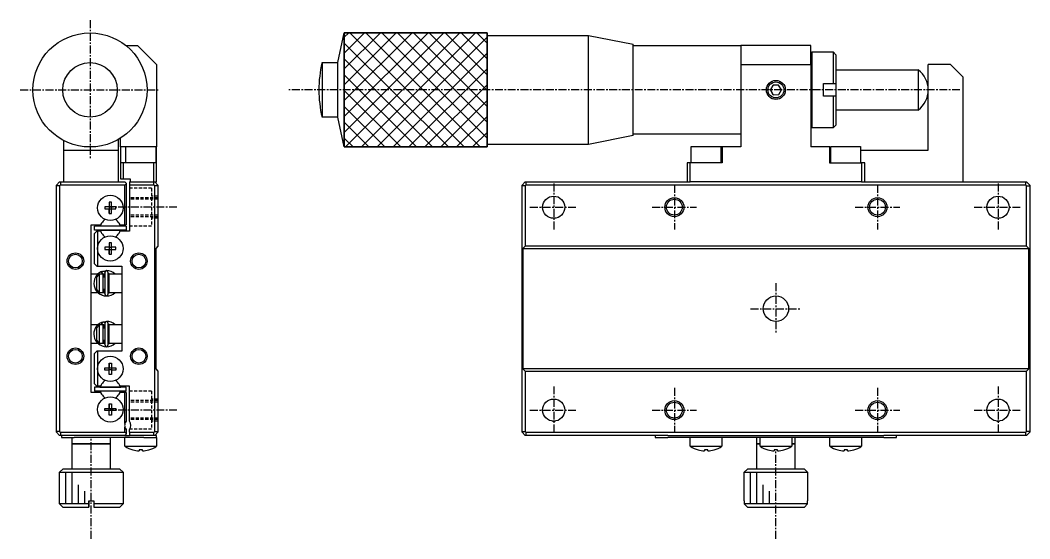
# Model space of a CAD drawing. Extents: x 37 to 381, y 29 to 256.
# Drawn here: x 222.2 to 381.2, y 119.8 to 201.6 of the extents above; entities that cross this region are included whole.
import ezdxf

# ---------------------------------------------------------------- set-up
doc = ezdxf.new("R2010")
doc.units = 0
doc.linetypes.add('CENTER', pattern=[2, 1.25, -0.25, 0.25, -0.25])
doc.linetypes.add('DASHED', pattern=[0.75, 0.5, -0.25])
doc.layers.get('0').update_dxf_attribs({"linetype": 'CONTINUOUS'})
doc.layers.add('CENTER', color=1, linetype='CENTER')

msp = doc.modelspace()

# ---------------------------------------------------------------- linework, layer by layer
at = {"color": 7, "linetype": 'CONTINUOUS'}
for p, q in [((272.205071, 194.9), (273.205071, 199.6)), ((273.205071, 181.6), (273.205071, 199.6)), ((273.205071, 199.6), (295.705071, 199.6)), ((295.705071, 199.6), (273.205071, 199.6)), ((273.205071, 199.6), (273.205071, 181.6)), ((295.705071, 199.6), (295.705071, 181.6)), ((295.705071, 181.6), (295.705071, 199.6)), ((295.705071, 199.2), (311.705071, 199.2)), ((311.705071, 190.599871), (311.705071, 199.2)), ((311.705071, 199.2), (318.705071, 197.8)), ((238.806854, 197.6), (240.65, 197.6)), ((240.65, 197.6), (243.65, 194.6)), ((318.705071, 190.599892), (318.705071, 197.8)), ((318.705071, 197.6), (335.705071, 197.6)), ((346.705071, 197.6), (335.705071, 197.6)), ((335.705071, 197.6), (335.705071, 194.6)), ((346.705071, 194.6), (346.705071, 197.6)), ((346.705071, 196.4), (346.905071, 196.6)), ((346.905071, 184.6), (346.905071, 196.6)), ((346.905071, 196.6), (350.205071, 196.6)), ((350.205071, 196.6), (350.205071, 191.6)), ((350.205071, 196.6), (350.705071, 196.1)), ((350.705071, 191.6), (350.705071, 196.1)), ((243.65, 194.6), (243.65, 181.6)), ((269.705071, 194.9), (269.705071, 190.599935)), ((269.705071, 194.9), (272.205071, 194.9)), ((272.205071, 186.3), (272.205071, 194.9)), ((335.705071, 194.6), (346.705071, 194.6)), ((335.705071, 194.6), (335.705071, 181.6)), ((346.705071, 194.6), (346.705071, 181.6)), ((365.205071, 181.1), (365.205071, 194.6)), ((368.705071, 194.6), (365.205071, 194.6)), ((368.705071, 194.6), (370.705071, 192.6)), ((350.705071, 193.775), (363.637891, 193.775)), ((363.637891, 193.775), (363.637891, 187.425)), ((370.705071, 176.1), (370.705071, 192.6)), ((340.765283, 191.346048), (340.339081, 190.592157)), ((340.339081, 190.592157), (340.765283, 191.346048)), ((341.631273, 191.353891), (340.765283, 191.346048)), ((342.07106, 190.607843), (341.631273, 191.353891)), ((348.705071, 189.6), (348.705071, 191.6)), ((348.705071, 191.6), (350.205071, 191.6)), ((350.205071, 191.6), (350.705071, 191.6)), ((350.705071, 189.6), (350.705071, 191.6)), ((269.705071, 190.599935), (269.705071, 186.3)), ((311.705071, 182), (311.705071, 190.599871)), ((318.705071, 183.4), (318.705071, 190.599892)), ((340.339081, 190.592157), (340.778868, 189.846109)), ((340.778868, 189.846109), (340.339081, 190.592157)), ((340.778868, 189.846109), (341.644858, 189.853952)), ((341.644858, 189.853952), (342.07106, 190.607843)), ((350.205071, 189.6), (348.705071, 189.6)), ((350.205071, 189.6), (350.205071, 184.6)), ((350.705071, 189.6), (350.205071, 189.6)), ((350.705071, 185.1), (350.705071, 189.6)), ((272.205071, 186.3), (269.705071, 186.3)), ((273.205071, 181.6), (272.205071, 186.3)), ((363.637891, 187.425), (350.705071, 187.425)), ((346.905071, 184.6), (346.705071, 184.8)), ((350.205071, 184.6), (346.905071, 184.6)), ((350.705071, 185.1), (350.205071, 184.6)), ((237.95, 181.6), (237.95, 182.986853)), ((318.705071, 183.4), (311.705071, 182)), ((335.705071, 183.6), (318.705071, 183.6)), ((229.05, 181.1), (229.05, 182.588134)), ((237.65, 181.1), (237.65, 182.805771)), ((237.990264, 181.6), (237.95, 181.6)), ((237.95, 181.6), (237.95, 179.1)), ((237.990264, 179.1), (237.990264, 181.6)), ((238.8, 181.6), (237.990264, 181.6)), ((238.8, 181.7), (243.5, 181.7)), ((238.8, 179.1), (238.8, 181.7)), ((243.5, 181.7), (243.5, 179.1)), ((243.580821, 181.6), (243.5, 181.6)), ((243.580821, 181.6), (243.580821, 179.1)), ((243.65, 181.6), (243.580821, 181.6)), ((243.65, 179.1), (243.65, 181.6)), ((295.705071, 181.6), (273.205071, 181.6)), ((273.205071, 181.6), (295.705071, 181.6)), ((311.705071, 182), (295.705071, 182)), ((327.855071, 181.7), (332.555071, 181.7)), ((327.855071, 179.1), (327.855071, 181.7)), ((332.555071, 181.7), (332.555071, 179.1)), ((332.723226, 181.6), (332.555071, 181.6)), ((332.723226, 181.6), (332.723226, 179.1)), ((332.752598, 181.6), (332.723226, 181.6)), ((335.705071, 181.6), (332.752598, 181.6)), ((332.752598, 179.1), (332.752598, 181.6)), ((349.657543, 181.6), (346.705071, 181.6)), ((349.657543, 181.6), (349.657543, 179.1)), ((349.686915, 181.6), (349.657543, 181.6)), ((349.686915, 179.1), (349.686915, 181.6)), ((349.686915, 181.6), (349.855071, 181.6)), ((349.855071, 181.7), (354.555071, 181.7)), ((349.855071, 179.1), (349.855071, 181.7)), ((354.555071, 181.7), (354.555071, 179.1)), ((229.05, 181.1), (237.65, 181.1)), ((229.05, 176.1), (229.05, 181.1)), ((237.65, 176.1), (237.65, 181.1)), ((354.555071, 181.1), (365.205071, 181.1)), ((237.95, 179.1), (237.95, 176.6)), ((238.45, 179.1), (237.95, 179.1)), ((243.15, 179.1), (238.45, 179.1)), ((238.45, 176.6), (238.45, 179.1)), ((243.15, 179.1), (243.15, 176.1)), ((243.65, 179.1), (243.15, 179.1)), ((243.65, 176.1), (243.65, 179.1)), ((327.705071, 179.1), (327.205071, 179.1)), ((327.205071, 179.1), (327.205071, 176.1)), ((332.752598, 179.1), (327.705071, 179.1)), ((327.705071, 176.1), (327.705071, 179.1)), ((349.657543, 179.1), (354.705071, 179.1)), ((354.705071, 179.1), (354.705071, 176.1)), ((355.205071, 179.1), (354.705071, 179.1)), ((355.205071, 176.1), (355.205071, 179.1)), ((237.95, 176.6), (238.45, 176.6)), ((238.45, 176.6), (239.45, 176.6)), ((239.45, 176.6), (239.45, 176.1)), ((228.35, 176.1), (227.85, 175.6)), ((227.85, 175.45), (227.85, 175.6)), ((228.35, 175.45), (227.85, 175.45)), ((227.85, 136.75), (227.85, 175.45)), ((228.35, 176.1), (228.5, 176.1)), ((228.5, 175.6), (228.35, 175.45)), ((228.35, 175.45), (228.35, 136.75)), ((228.5, 176.1), (228.5, 175.6)), ((228.5, 176.1), (238.65, 176.1)), ((238.65, 175.6), (228.5, 175.6)), ((238.65, 176.1), (238.85, 175.9)), ((238.85, 175.8), (238.65, 175.6)), ((238.65, 169.3), (238.65, 175.6)), ((238.85, 175.9), (238.85, 175.8)), ((238.85, 175.8), (238.85, 169.3)), ((239.35, 176.1), (243.2, 176.1)), ((239.35, 176.1), (239.35, 175.6)), ((243.2, 175.6), (239.35, 175.6)), ((239.35, 175.6), (239.35, 168.3)), ((243.2, 176.1), (243.35, 176.1)), ((243.2, 175.6), (243.2, 176.1)), ((243.35, 175.45), (243.2, 175.6)), ((243.35, 176.1), (243.65, 176.1)), ((243.85, 175.6), (243.35, 176.1)), ((243.35, 136.75), (243.35, 175.45)), ((243.85, 175.45), (243.35, 175.45)), ((243.85, 175.6), (243.85, 175.45)), ((243.85, 175.45), (243.85, 165.95)), ((301.205071, 175.6), (301.705071, 176.1)), ((301.205071, 175.45), (301.205071, 175.6)), ((301.205071, 172.8), (301.205071, 175.45)), ((301.705071, 175.45), (301.205071, 175.45)), ((301.705071, 176.1), (301.855071, 176.1)), ((301.855071, 175.6), (301.705071, 175.45)), ((301.705071, 175.45), (301.705071, 165.95)), ((301.855071, 175.6), (301.855071, 176.1)), ((301.855071, 176.1), (327.405071, 176.1)), ((380.555071, 175.6), (301.855071, 175.6)), ((327.405071, 176.1), (327.705071, 176.1)), ((354.705071, 176.1), (327.705071, 176.1)), ((354.705071, 176.1), (355.005071, 176.1)), ((355.005071, 176.1), (380.555071, 176.1)), ((380.555071, 175.6), (380.555071, 176.1)), ((380.555071, 176.1), (380.705071, 176.1)), ((380.705071, 175.45), (380.555071, 175.6)), ((380.705071, 176.1), (381.205071, 175.6)), ((380.705071, 165.95), (380.705071, 175.45)), ((380.705071, 175.45), (381.205071, 175.45)), ((381.205071, 175.6), (381.205071, 175.45)), ((381.205071, 175.45), (381.205071, 172.8)), ((235.463639, 172.18), (235.463639, 171.82)), ((236.17, 172.18), (235.463639, 172.18)), ((235.463639, 171.82), (236.17, 171.82)), ((236.17, 172.886361), (236.17, 172.18)), ((236.53, 172.886361), (236.17, 172.886361)), ((236.17, 172.886361), (236.17, 172.18)), ((236.180372, 172.169628), (236.17, 172.18)), ((236.180372, 171.830372), (236.17, 171.82)), ((236.17, 171.82), (236.17, 171.113639)), ((236.17, 171.113639), (236.17, 171.82)), ((236.519628, 172.169628), (236.180372, 172.169628)), ((236.180372, 172.169628), (236.180372, 171.830372)), ((236.180372, 171.830372), (236.519628, 171.830372)), ((236.519628, 172.169628), (236.53, 172.18)), ((236.519628, 171.830372), (236.519628, 172.169628)), ((236.519628, 171.830372), (236.53, 171.82)), ((236.53, 172.18), (236.53, 172.886361)), ((237.236361, 172.18), (236.53, 172.18)), ((236.53, 171.82), (237.236361, 171.82)), ((236.53, 171.113639), (236.53, 171.82)), ((237.236361, 171.82), (237.236361, 172.18)), ((301.205071, 171.2), (301.205071, 172.8)), ((381.205071, 172.8), (381.205071, 171.2)), ((236.17, 171.113639), (236.53, 171.113639)), ((301.205071, 166.4), (301.205071, 171.2)), ((381.205071, 171.2), (381.205071, 166.4)), ((233.35, 142.9), (233.35, 169.3)), ((233.35, 169.3), (234.805588, 169.3)), ((238.85, 169.1), (233.85, 169.1)), ((233.85, 168.5), (233.85, 169.1)), ((234.975185, 169.59375), (234.805588, 169.3)), ((237.894412, 169.3), (237.724815, 169.59375)), ((237.894412, 169.3), (238.65, 169.3)), ((238.65, 169.3), (238.85, 169.3)), ((238.85, 169.1), (238.85, 168.5)), ((238.85, 168.5), (233.85, 168.5)), ((234.791104, 168.5), (233.85, 168.5)), ((233.85, 167.95), (234.2, 168.3)), ((233.85, 163.15), (233.85, 167.95)), ((234.35, 168.3), (234.2, 168.3)), ((234.35, 168.3), (234.35, 165.6)), ((234.805588, 168.3), (234.35, 168.3)), ((234.7, 168.499998), (234.791104, 168.499998)), ((234.7, 168.499998), (234.791104, 168.499998)), ((234.7, 168.499998), (234.791104, 168.499998)), ((234.7, 168.499998), (234.791104, 168.499998)), ((234.7, 168.499998), (234.791104, 168.499998)), ((234.7, 168.499998), (234.791104, 168.499998)), ((234.7, 168.499998), (234.791104, 168.499998)), ((234.7, 168.499998), (234.791104, 168.499998)), ((234.7, 168.499998), (234.791104, 168.499998)), ((234.7, 168.499998), (234.791104, 168.499998)), ((234.7, 168.499998), (234.791104, 168.499998)), ((234.7, 168.499998), (234.791104, 168.499998)), ((234.7, 168.499998), (238, 168.499998)), ((234.7, 168.499998), (234.791104, 168.499998)), ((234.7, 168.499998), (234.791104, 168.499998)), ((234.7, 168.499998), (234.791104, 168.499998)), ((234.7, 168.499998), (234.791104, 168.499998)), ((234.7, 168.499998), (234.791104, 168.499998)), ((234.7, 168.499998), (234.791104, 168.499998)), ((234.7, 168.499998), (234.791104, 168.499998)), ((234.7, 168.499998), (234.791104, 168.499998)), ((234.7, 168.499998), (234.791104, 168.499998)), ((234.7, 168.499998), (234.791104, 168.499998)), ((234.7, 168.499998), (234.791104, 168.499998)), ((234.805588, 168.3), (234.975185, 168.00625)), ((237.724815, 168.00625), (237.894412, 168.3)), ((239.35, 168.3), (237.894412, 168.3)), ((238.85, 168.5), (237.908896, 168.5)), ((237.908896, 168.499998), (238, 168.499998)), ((237.908896, 168.499998), (238, 168.499998)), ((237.908896, 168.499998), (238, 168.499998)), ((237.908896, 168.499998), (238, 168.499998)), ((237.908896, 168.499998), (238, 168.499998)), ((237.908896, 168.499998), (238, 168.499998)), ((237.908896, 168.499998), (238, 168.499998)), ((237.908896, 168.499998), (238, 168.499998)), ((237.908896, 168.499998), (238, 168.499998)), ((237.908896, 168.499998), (238, 168.499998)), ((237.908896, 168.499998), (238, 168.499998)), ((237.908896, 168.499998), (238, 168.499998)), ((237.908896, 168.499998), (238, 168.499998)), ((237.908896, 168.499998), (238, 168.499998)), ((237.908896, 168.499998), (238, 168.499998)), ((237.908896, 168.499998), (238, 168.499998)), ((237.908896, 168.499998), (238, 168.499998)), ((237.908896, 168.499998), (238, 168.499998)), ((237.908896, 168.499998), (238, 168.499998)), ((237.908896, 168.499998), (238, 168.499998)), ((237.908896, 168.499998), (238, 168.499998)), ((237.908896, 168.499998), (238, 168.499998)), ((237.908896, 168.499998), (238, 168.499998)), ((237.908896, 168.499998), (238, 168.499998)), ((237.908896, 168.499998), (238, 168.499998)), ((237.908896, 168.499998), (238, 168.499998)), ((237.908896, 168.499998), (238, 168.499998)), ((237.908896, 168.499998), (238, 168.499998)), ((237.908896, 168.499998), (238, 168.499998)), ((237.908896, 168.499998), (238, 168.499998)), ((237.908896, 168.499998), (238, 168.499998)), ((234.35, 165.6), (234.35, 162.8)), ((235.463639, 165.78), (235.463639, 165.42)), ((236.17, 165.78), (235.463639, 165.78)), ((235.463639, 165.42), (236.17, 165.42)), ((236.17, 166.486361), (236.17, 165.78)), ((236.53, 166.486361), (236.17, 166.486361)), ((236.17, 166.486361), (236.17, 165.78)), ((236.180372, 165.769628), (236.17, 165.78)), ((236.180372, 165.430372), (236.17, 165.42)), ((236.17, 165.42), (236.17, 164.713639)), ((236.17, 164.713639), (236.17, 165.42)), ((236.519628, 165.769628), (236.180372, 165.769628)), ((236.180372, 165.769628), (236.180372, 165.430372)), ((236.180372, 165.430372), (236.519628, 165.430372)), ((236.519628, 165.769628), (236.53, 165.78)), ((236.519628, 165.430372), (236.519628, 165.769628)), ((236.519628, 165.430372), (236.53, 165.42)), ((236.53, 165.78), (236.53, 166.486361)), ((237.236361, 165.78), (236.53, 165.78)), ((236.53, 165.42), (237.236361, 165.42)), ((236.53, 164.713639), (236.53, 165.42)), ((237.236361, 165.42), (237.236361, 165.78)), ((243.85, 165.95), (243.5, 165.6)), ((243.5, 165.6), (243.5, 146.6)), ((301.205071, 164.8), (301.205071, 166.4)), ((301.705071, 165.95), (301.355071, 165.6)), ((301.355071, 165.6), (301.355071, 146.6)), ((301.355071, 165.6), (381.055071, 165.6)), ((380.705071, 165.95), (301.705071, 165.95)), ((381.055071, 165.6), (380.705071, 165.95)), ((381.055071, 146.6), (381.055071, 165.6)), ((381.205071, 166.4), (381.205071, 164.8)), ((236.17, 164.713639), (236.53, 164.713639)), ((301.205071, 147.4), (301.205071, 164.8)), ((381.205071, 164.8), (381.205071, 147.4)), ((234.2, 162.8), (233.85, 163.15)), ((234.2, 162.8), (234.35, 162.8)), ((234.35, 162.8), (238.15, 162.8)), ((238.15, 162.8), (238.15, 149.4)), ((233.35, 161.6), (234.432575, 161.6)), ((234.65, 161.545683), (234.15, 161.016515)), ((234.15, 161.016515), (234.15, 159.183485)), ((234.65, 161.545683), (234.65, 161.6)), ((234.65, 161.6), (235.15, 161.6)), ((234.65, 158.654317), (234.65, 161.545683)), ((234.940634, 161.92641), (234.973977, 161.940907)), ((234.973862, 161.940932), (235.05018, 161.684374)), ((234.973977, 161.940907), (234.993851, 161.949201)), ((234.978792, 161.934817), (234.979286, 161.939854)), ((234.978961, 161.928342), (234.978792, 161.934817)), ((234.979793, 161.920475), (234.978961, 161.928342)), ((234.979286, 161.939854), (234.981904, 161.945239)), ((234.981282, 161.911275), (234.979793, 161.920475)), ((234.983416, 161.900809), (234.981282, 161.911275)), ((234.981904, 161.945239), (234.982757, 161.945736)), ((234.982757, 161.945736), (235.014344, 161.958073)), ((234.986181, 161.889153), (234.983416, 161.900809)), ((234.989555, 161.876392), (234.986181, 161.889153)), ((234.993514, 161.86262), (234.989555, 161.876392)), ((234.998029, 161.847937), (234.993514, 161.86262)), ((235.003068, 161.832452), (234.998029, 161.847937)), ((235.008592, 161.816277), (235.003068, 161.832452)), ((235.014563, 161.79953), (235.008592, 161.816277)), ((235.014344, 161.958073), (235.048275, 161.969459)), ((235.020936, 161.782334), (235.014563, 161.79953)), ((235.027664, 161.764816), (235.020936, 161.782334)), ((235.034698, 161.747102), (235.027664, 161.764816)), ((235.034591, 161.965413), (235.725837, 162.099162)), ((235.041988, 161.729322), (235.034698, 161.747102)), ((235.049479, 161.711607), (235.041988, 161.729322)), ((235.048275, 161.969459), (235.082724, 161.979134)), ((235.057117, 161.694087), (235.049479, 161.711607)), ((235.05018, 161.684374), (235.092154, 161.599996)), ((235.064845, 161.676888), (235.057117, 161.694087)), ((235.072608, 161.660138), (235.064845, 161.676888)), ((235.080349, 161.643958), (235.072608, 161.660138)), ((235.088011, 161.628467), (235.080349, 161.643958)), ((235.082724, 161.979134), (235.117603, 161.987075)), ((235.095537, 161.613779), (235.088011, 161.628467)), ((235.102874, 161.6), (235.095537, 161.613779)), ((235.117603, 161.987075), (235.152828, 161.993262)), ((235.149844, 161.528953), (235.133063, 161.521736)), ((235.158621, 161.532633), (235.149844, 161.528953)), ((235.154902, 161.530264), (235.149905, 161.532093)), ((235.15, 161.6), (235.15, 158.6)), ((235.15, 161.1), (235.529494, 161.1)), ((235.152828, 161.993262), (235.188311, 161.997682)), ((235.161716, 161.532743), (235.156334, 161.530561)), ((235.17453, 161.537401), (235.161716, 161.532743)), ((235.187566, 161.5414), (235.17453, 161.537401)), ((235.200792, 161.544727), (235.187566, 161.5414)), ((235.188311, 161.997682), (235.223966, 162.000323)), ((235.214171, 161.547372), (235.200792, 161.544727)), ((235.227668, 161.549327), (235.214171, 161.547372)), ((235.223966, 162.000323), (235.259705, 162.00118)), ((235.241246, 161.550587), (235.227668, 161.549327)), ((235.254868, 161.551149), (235.241246, 161.550587)), ((235.268497, 161.551011), (235.254868, 161.551149)), ((235.259705, 162.00118), (235.295442, 162.000252)), ((235.282097, 161.550174), (235.268497, 161.551011)), ((235.29563, 161.548642), (235.282097, 161.550174)), ((235.295442, 162.000252), (235.33109, 161.99754)), ((235.309062, 161.54642), (235.29563, 161.548642)), ((235.322356, 161.543517), (235.309062, 161.54642)), ((235.335477, 161.53994), (235.322356, 161.543517)), ((235.33109, 161.99754), (235.36656, 161.993051)), ((235.348392, 161.535703), (235.335477, 161.53994)), ((235.361068, 161.530817), (235.348392, 161.535703)), ((235.35, 161.535548), (235.35, 161.1)), ((235.373472, 161.525299), (235.361068, 161.530817)), ((235.36656, 161.993051), (235.401767, 161.986795)), ((235.385575, 161.519165), (235.373472, 161.525299)), ((235.397345, 161.512432), (235.385575, 161.519165)), ((235.408756, 161.505121), (235.397345, 161.512432)), ((235.401767, 161.986795), (235.436624, 161.978789)), ((235.41978, 161.497251), (235.408756, 161.505121)), ((235.430391, 161.488845), (235.41978, 161.497251)), ((235.440566, 161.479925), (235.430391, 161.488845)), ((235.436624, 161.978789), (235.471046, 161.969052)), ((235.45028, 161.470516), (235.440566, 161.479925)), ((235.459513, 161.460641), (235.45028, 161.470516)), ((235.468244, 161.450327), (235.459513, 161.460641)), ((235.476454, 161.4396), (235.468244, 161.450327)), ((235.471046, 161.969052), (235.504949, 161.957606)), ((235.484125, 161.428485), (235.476454, 161.4396)), ((235.491241, 161.417012), (235.484125, 161.428485)), ((235.497787, 161.405206), (235.491241, 161.417012)), ((235.503749, 161.393098), (235.497787, 161.405206)), ((235.509115, 161.380716), (235.503749, 161.393098)), ((235.504949, 161.957606), (235.53825, 161.944479)), ((235.513874, 161.368089), (235.509115, 161.380716)), ((235.518014, 161.355247), (235.513874, 161.368089)), ((235.521529, 161.342219), (235.518014, 161.355247)), ((235.52441, 161.329037), (235.521529, 161.342219)), ((235.526651, 161.315729), (235.52441, 161.329037)), ((235.528248, 161.302328), (235.526651, 161.315729)), ((235.529196, 161.288863), (235.528248, 161.302328)), ((235.529494, 161.276077), (235.529196, 161.288863)), ((235.529494, 158.325629), (235.529494, 161.875629)), ((235.53825, 161.944479), (235.540081, 161.943701)), ((235.979494, 161.875629), (235.979494, 158.325629)), ((235.979494, 161.1), (236.15, 161.1)), ((236.150046, 161.600163), (235.979546, 161.635234)), ((236.15, 158.6), (236.15, 161.6)), ((236.15, 161.6), (238.15, 161.6)), ((234.15, 159.183485), (234.65, 158.654317)), ((235.529494, 159.1), (235.15, 159.1)), ((235.35, 159.1), (235.35, 158.665797)), ((236.15, 159.1), (235.979494, 159.1)), ((234.434072, 158.6), (233.35, 158.6)), ((234.434332, 158.6), (234.434192, 158.6)), ((234.65, 158.6), (234.65, 158.654317)), ((235.15, 158.6), (234.65, 158.6)), ((234.983229, 158.256449), (234.952971, 158.269402)), ((234.977592, 158.259688), (234.97409, 158.260298)), ((235.0385, 158.234887), (234.982757, 158.255522)), ((235.146992, 158.673867), (235.529477, 158.566011)), ((235.156334, 158.670698), (235.169466, 158.665609)), ((235.169466, 158.665609), (235.182385, 158.66136)), ((235.182385, 158.66136), (235.195511, 158.657773)), ((235.195511, 158.657773), (235.20881, 158.654861)), ((235.20881, 158.654861), (235.222246, 158.652632)), ((235.222246, 158.652632), (235.235784, 158.651093)), ((235.235784, 158.651093), (235.249388, 158.650251)), ((235.249388, 158.650251), (235.263021, 158.650108)), ((235.263021, 158.650108), (235.276646, 158.650665)), ((235.276646, 158.650665), (235.290225, 158.65192)), ((235.290225, 158.65192), (235.303723, 158.65387)), ((235.303723, 158.65387), (235.317103, 158.656509)), ((235.317103, 158.656509), (235.330329, 158.659829)), ((235.330329, 158.659829), (235.343366, 158.66382)), ((235.343366, 158.66382), (235.35618, 158.668469)), ((235.35618, 158.668469), (235.368736, 158.673763)), ((235.368736, 158.673763), (235.381003, 158.679686)), ((235.381003, 158.679686), (235.39295, 158.68622)), ((235.39295, 158.68622), (235.404546, 158.693346)), ((235.404546, 158.693346), (235.415764, 158.701043)), ((235.415764, 158.701043), (235.426575, 158.709291)), ((235.426575, 158.709291), (235.436955, 158.718065)), ((235.436955, 158.718065), (235.446879, 158.727341)), ((235.446879, 158.727341), (235.456324, 158.737095)), ((235.456324, 158.737095), (235.465269, 158.7473)), ((235.465269, 158.7473), (235.473695, 158.75793)), ((235.473695, 158.75793), (235.481581, 158.768957)), ((235.481581, 158.768957), (235.488913, 158.780354)), ((235.488913, 158.780354), (235.495674, 158.79209)), ((235.495674, 158.79209), (235.50185, 158.804138)), ((235.50185, 158.804138), (235.507429, 158.816469)), ((235.507429, 158.816469), (235.512398, 158.829051)), ((235.512398, 158.829051), (235.516749, 158.841855)), ((235.516749, 158.841855), (235.520473, 158.85485)), ((235.520473, 158.85485), (235.523561, 158.868007)), ((235.523561, 158.868007), (235.526009, 158.881294)), ((235.526009, 158.881294), (235.527812, 158.89468)), ((235.527812, 158.89468), (235.528966, 158.908134)), ((235.528966, 158.908134), (235.52947, 158.921626)), ((235.52947, 158.921626), (235.529494, 158.925181)), ((235.979548, 158.566337), (236.152434, 158.601725)), ((238.15, 158.6), (236.15, 158.6)), ((233.35, 153.6), (234.425902, 153.6)), ((234.65, 153.545683), (234.15, 153.016515)), ((234.15, 153.016515), (234.15, 151.183485)), ((234.426827, 153.6), (234.426931, 153.6)), ((234.65, 153.545683), (234.65, 153.6)), ((234.65, 153.6), (235.15, 153.6)), ((234.65, 150.654317), (234.65, 153.545683)), ((234.931406, 153.924093), (234.971054, 153.94125)), ((234.964633, 153.938615), (235.040952, 153.682058)), ((234.969557, 153.932283), (234.970019, 153.937335)), ((234.969747, 153.925821), (234.969557, 153.932283)), ((234.970587, 153.917995), (234.969747, 153.925821)), ((234.970019, 153.937335), (234.972675, 153.942923)), ((234.972072, 153.90886), (234.970587, 153.917995)), ((234.97419, 153.898483), (234.972072, 153.90886)), ((234.972675, 153.942923), (234.973528, 153.94342)), ((234.973528, 153.94342), (235.005115, 153.955757)), ((234.976927, 153.886937), (234.97419, 153.898483)), ((234.980262, 153.874307), (234.976927, 153.886937)), ((234.984173, 153.860682), (234.980262, 153.874307)), ((234.98863, 153.846161), (234.984173, 153.860682)), ((234.993602, 153.830847), (234.98863, 153.846161)), ((234.999053, 153.814851), (234.993602, 153.830847)), ((235.004944, 153.798288), (234.999053, 153.814851)), ((235.011233, 153.781276), (235.004944, 153.798288)), ((235.005115, 153.955757), (235.039047, 153.967143)), ((235.017874, 153.763937), (235.011233, 153.781276)), ((235.02482, 153.746397), (235.017874, 153.763937)), ((235.032021, 153.728781), (235.02482, 153.746397)), ((235.025362, 153.963096), (235.716609, 154.096845)), ((235.039425, 153.711216), (235.032021, 153.728781)), ((235.039047, 153.967143), (235.073496, 153.976818)), ((235.046979, 153.693827), (235.039425, 153.711216)), ((235.040952, 153.682058), (235.081648, 153.599982)), ((235.054629, 153.67674), (235.046979, 153.693827)), ((235.06232, 153.660077), (235.054629, 153.67674)), ((235.069996, 153.643959), (235.06232, 153.660077)), ((235.077603, 153.6285), (235.069996, 153.643959)), ((235.073496, 153.976818), (235.108375, 153.984758)), ((235.085086, 153.613812), (235.077603, 153.6285)), ((235.092391, 153.6), (235.085086, 153.613812)), ((235.108375, 153.984758), (235.143599, 153.990946)), ((235.149871, 153.530516), (235.123834, 153.519419)), ((235.143599, 153.990946), (235.179082, 153.995365)), ((235.152488, 153.530426), (235.147105, 153.528244)), ((235.15, 153.6), (235.15, 150.6)), ((235.15, 153.1), (235.520266, 153.1)), ((235.165301, 153.535085), (235.152488, 153.530426)), ((235.178338, 153.539084), (235.165301, 153.535085)), ((235.191564, 153.542411), (235.178338, 153.539084)), ((235.179082, 153.995365), (235.214737, 153.998007)), ((235.204943, 153.545055), (235.191564, 153.542411)), ((235.21844, 153.547011), (235.204943, 153.545055)), ((235.214737, 153.998007), (235.250477, 153.998864)), ((235.232017, 153.548271), (235.21844, 153.547011)), ((235.245639, 153.548832), (235.232017, 153.548271)), ((235.259268, 153.548694), (235.245639, 153.548832)), ((235.250477, 153.998864), (235.286214, 153.997935)), ((235.272868, 153.547857), (235.259268, 153.548694)), ((235.286402, 153.546326), (235.272868, 153.547857)), ((235.286214, 153.997935), (235.321861, 153.995223)), ((235.299833, 153.544104), (235.286402, 153.546326)), ((235.313127, 153.5412), (235.299833, 153.544104)), ((235.326249, 153.537624), (235.313127, 153.5412)), ((235.321861, 153.995223), (235.357331, 153.990734)), ((235.339164, 153.533386), (235.326249, 153.537624)), ((235.351839, 153.528501), (235.339164, 153.533386)), ((235.35, 153.529414), (235.35, 153.1)), ((235.364244, 153.522983), (235.351839, 153.528501)), ((235.357331, 153.990734), (235.392538, 153.984479)), ((235.376346, 153.516848), (235.364244, 153.522983)), ((235.388117, 153.510116), (235.376346, 153.516848)), ((235.399527, 153.502804), (235.388117, 153.510116)), ((235.392538, 153.984479), (235.427395, 153.976473)), ((235.410551, 153.494934), (235.399527, 153.502804)), ((235.421163, 153.486528), (235.410551, 153.494934)), ((235.431337, 153.477609), (235.421163, 153.486528)), ((235.427395, 153.976473), (235.461817, 153.966735)), ((235.441051, 153.4682), (235.431337, 153.477609)), ((235.450284, 153.458325), (235.441051, 153.4682)), ((235.459015, 153.448011), (235.450284, 153.458325)), ((235.467225, 153.437283), (235.459015, 153.448011)), ((235.461817, 153.966735), (235.495721, 153.95529)), ((235.474896, 153.426169), (235.467225, 153.437283)), ((235.482013, 153.414695), (235.474896, 153.426169)), ((235.488559, 153.40289), (235.482013, 153.414695)), ((235.494521, 153.390782), (235.488559, 153.40289)), ((235.499887, 153.3784), (235.494521, 153.390782)), ((235.495721, 153.95529), (235.529022, 153.942163)), ((235.504645, 153.365773), (235.499887, 153.3784)), ((235.508786, 153.352931), (235.504645, 153.365773)), ((235.5123, 153.339903), (235.508786, 153.352931)), ((235.515181, 153.32672), (235.5123, 153.339903)), ((235.517423, 153.313413), (235.515181, 153.32672)), ((235.519019, 153.300011), (235.517423, 153.313413)), ((235.519967, 153.286547), (235.519019, 153.300011)), ((235.520266, 153.273761), (235.519967, 153.286547)), ((235.520266, 150.323313), (235.520266, 153.873313)), ((235.529022, 153.942163), (235.530853, 153.941385)), ((235.970266, 153.873313), (235.970266, 150.323313)), ((235.970266, 153.1), (236.15, 153.1)), ((236.150081, 153.595361), (235.970318, 153.632918)), ((236.15, 150.6), (236.15, 153.6)), ((236.15, 153.6), (238.15, 153.6)), ((234.15, 151.183485), (234.65, 150.654317)), ((234.422114, 150.6), (233.35, 150.6)), ((234.422651, 150.6), (234.422504, 150.6)), ((234.65, 150.6), (234.65, 150.654317)), ((235.15, 150.6), (234.65, 150.6)), ((234.974, 150.254132), (234.943742, 150.267085)), ((234.968363, 150.257372), (234.964862, 150.257981)), ((235.029271, 150.23257), (234.973528, 150.253205)), ((235.145509, 150.668279), (235.520248, 150.563694)), ((235.147105, 150.668381), (235.160238, 150.663293)), ((235.520266, 151.1), (235.15, 151.1)), ((235.160238, 150.663293), (235.173157, 150.659044)), ((235.173157, 150.659044), (235.186283, 150.655457)), ((235.186283, 150.655457), (235.199581, 150.652544)), ((235.199581, 150.652544), (235.213018, 150.650315)), ((235.213018, 150.650315), (235.226556, 150.648777)), ((235.226556, 150.648777), (235.24016, 150.647935)), ((235.24016, 150.647935), (235.253792, 150.647792)), ((235.253792, 150.647792), (235.267417, 150.648348)), ((235.267417, 150.648348), (235.280997, 150.649604)), ((235.280997, 150.649604), (235.294495, 150.651554)), ((235.294495, 150.651554), (235.307875, 150.654193)), ((235.307875, 150.654193), (235.321101, 150.657513)), ((235.321101, 150.657513), (235.334138, 150.661503)), ((235.334138, 150.661503), (235.346951, 150.666153)), ((235.346951, 150.666153), (235.359507, 150.671447)), ((235.35, 151.1), (235.35, 150.667052)), ((235.359507, 150.671447), (235.371774, 150.677369)), ((235.371774, 150.677369), (235.383721, 150.683903)), ((235.383721, 150.683903), (235.395318, 150.691029)), ((235.395318, 150.691029), (235.406535, 150.698727)), ((235.406535, 150.698727), (235.417347, 150.706974)), ((235.417347, 150.706974), (235.427726, 150.715748)), ((235.427726, 150.715748), (235.43765, 150.725025)), ((235.43765, 150.725025), (235.447096, 150.734778)), ((235.447096, 150.734778), (235.456041, 150.744984)), ((235.456041, 150.744984), (235.464466, 150.755614)), ((235.464466, 150.755614), (235.472353, 150.766641)), ((235.472353, 150.766641), (235.479685, 150.778037)), ((235.479685, 150.778037), (235.486446, 150.789774)), ((235.486446, 150.789774), (235.492622, 150.801822)), ((235.492622, 150.801822), (235.4982, 150.814152)), ((235.4982, 150.814152), (235.50317, 150.826734)), ((235.50317, 150.826734), (235.507521, 150.839538)), ((235.507521, 150.839538), (235.511244, 150.852534)), ((235.511244, 150.852534), (235.514333, 150.865691)), ((235.514333, 150.865691), (235.516781, 150.878977)), ((235.516781, 150.878977), (235.518584, 150.892363)), ((235.518584, 150.892363), (235.519738, 150.905818)), ((235.519738, 150.905818), (235.520242, 150.919309)), ((235.520242, 150.919309), (235.520266, 150.922864)), ((236.15, 151.1), (235.970266, 151.1)), ((235.97032, 150.564021), (236.147798, 150.60063)), ((238.15, 150.6), (236.15, 150.6)), ((233.85, 149.05), (234.2, 149.4)), ((233.85, 144.25), (233.85, 149.05)), ((234.35, 149.4), (234.2, 149.4)), ((238.15, 149.4), (234.35, 149.4)), ((234.35, 149.4), (234.35, 146.6)), ((234.35, 146.6), (234.35, 143.9)), ((235.463639, 146.42), (235.463639, 146.78)), ((235.463639, 146.78), (236.17, 146.78)), ((236.17, 146.42), (235.463639, 146.42)), ((236.17, 146.78), (236.17, 147.486361)), ((236.17, 147.486361), (236.53, 147.486361)), ((236.17, 147.486361), (236.17, 146.78)), ((236.180372, 146.769628), (236.17, 146.78)), ((236.180372, 146.430372), (236.17, 146.42)), ((236.17, 145.713639), (236.17, 146.42)), ((236.17, 145.713639), (236.17, 146.42)), ((236.180372, 146.769628), (236.519628, 146.769628)), ((236.180372, 146.430372), (236.180372, 146.769628)), ((236.519628, 146.430372), (236.180372, 146.430372)), ((236.519628, 146.769628), (236.53, 146.78)), ((236.519628, 146.769628), (236.519628, 146.430372)), ((236.519628, 146.430372), (236.53, 146.42)), ((236.53, 147.486361), (236.53, 146.78)), ((236.53, 146.78), (237.236361, 146.78)), ((237.236361, 146.42), (236.53, 146.42)), ((236.53, 146.42), (236.53, 145.713639)), ((237.236361, 146.78), (237.236361, 146.42)), ((243.5, 146.6), (243.85, 146.25)), ((301.205071, 145.8), (301.205071, 147.4)), ((301.355071, 146.6), (301.705071, 146.25)), ((381.055071, 146.6), (301.355071, 146.6)), ((380.705071, 146.25), (381.055071, 146.6)), ((381.205071, 147.4), (381.205071, 145.8)), ((236.53, 145.713639), (236.17, 145.713639)), ((243.85, 146.25), (243.85, 136.75)), ((301.205071, 141), (301.205071, 145.8)), ((301.705071, 146.25), (301.705071, 136.75)), ((301.705071, 146.25), (380.705071, 146.25)), ((380.705071, 136.75), (380.705071, 146.25)), ((381.205071, 145.8), (381.205071, 141)), ((234.2, 143.9), (233.85, 144.25)), ((238.85, 143.7), (233.85, 143.7)), ((234.791104, 143.7), (233.85, 143.7)), ((233.85, 143.7), (233.85, 143.1)), ((234.2, 143.9), (234.35, 143.9)), ((234.805588, 143.9), (234.35, 143.9)), ((234.7, 143.700002), (234.791104, 143.700002)), ((234.7, 143.700002), (234.791104, 143.700002)), ((234.7, 143.700002), (234.791104, 143.700002)), ((234.7, 143.700002), (234.791104, 143.700002)), ((234.7, 143.700002), (234.791104, 143.700002)), ((234.7, 143.700002), (234.791104, 143.700002)), ((234.7, 143.700002), (234.791104, 143.700002)), ((234.7, 143.700002), (234.791104, 143.700002)), ((234.7, 143.700002), (234.791104, 143.700002)), ((234.7, 143.700002), (234.791104, 143.700002)), ((234.7, 143.700002), (234.791104, 143.700002)), ((234.7, 143.700002), (234.791104, 143.700002)), ((234.7, 143.700002), (238, 143.700002)), ((234.7, 143.700002), (234.791104, 143.700002)), ((234.7, 143.700002), (234.791104, 143.700002)), ((234.7, 143.700002), (234.791104, 143.700002)), ((234.7, 143.700002), (234.791104, 143.700002)), ((234.7, 143.700002), (234.791104, 143.700002)), ((234.7, 143.700002), (234.791104, 143.700002)), ((234.7, 143.700002), (234.791104, 143.700002)), ((234.7, 143.700002), (234.791104, 143.700002)), ((234.7, 143.700002), (234.791104, 143.700002)), ((234.7, 143.700002), (234.791104, 143.700002)), ((234.975185, 144.19375), (234.805588, 143.9)), ((237.894412, 143.9), (237.724815, 144.19375)), ((239.35, 143.9), (237.894412, 143.9)), ((237.908896, 143.700002), (238, 143.700002)), ((237.908896, 143.700002), (238, 143.700002)), ((237.908896, 143.700002), (238, 143.700002)), ((237.908896, 143.700002), (238, 143.700002)), ((237.908896, 143.700002), (238, 143.700002)), ((237.908896, 143.700002), (238, 143.700002)), ((237.908896, 143.700002), (238, 143.700002)), ((237.908896, 143.700002), (238, 143.700002)), ((237.908896, 143.700002), (238, 143.700002)), ((237.908896, 143.700002), (238, 143.700002)), ((237.908896, 143.700002), (238, 143.700002)), ((237.908896, 143.700002), (238, 143.700002)), ((237.908896, 143.700002), (238, 143.700002)), ((237.908896, 143.700002), (238, 143.700002)), ((237.908896, 143.700002), (238, 143.700002)), ((237.908896, 143.700002), (238, 143.700002)), ((237.908896, 143.700002), (238, 143.700002)), ((237.908896, 143.700002), (238, 143.700002)), ((237.908896, 143.700002), (238, 143.700002)), ((237.908896, 143.700002), (238, 143.700002)), ((237.908896, 143.700002), (238, 143.700002)), ((237.908896, 143.700002), (238, 143.700002)), ((237.908896, 143.700002), (238, 143.700002)), ((237.908896, 143.700002), (238, 143.700002)), ((237.908896, 143.700002), (238, 143.700002)), ((237.908896, 143.700002), (238, 143.700002)), ((237.908896, 143.700002), (238, 143.700002)), ((237.908896, 143.700002), (238, 143.700002)), ((237.908896, 143.700002), (238, 143.700002)), ((237.908896, 143.700002), (238, 143.700002)), ((237.908896, 143.700002), (238, 143.700002)), ((238.85, 143.7), (237.908896, 143.7)), ((238.85, 143.1), (238.85, 143.7)), ((239.35, 138.361438), (239.35, 143.9)), ((234.805588, 142.9), (233.35, 142.9)), ((238.85, 143.1), (233.85, 143.1)), ((234.805588, 142.9), (234.975185, 142.60625)), ((237.724815, 142.60625), (237.894412, 142.9)), ((238.65, 142.9), (237.894412, 142.9)), ((238.65, 138.01225), (238.65, 142.9)), ((238.85, 142.9), (238.65, 142.9)), ((238.85, 142.9), (238.85, 138.361438)), ((235.463639, 140.02), (235.463639, 140.38)), ((235.463639, 140.38), (236.17, 140.38)), ((236.17, 140.02), (235.463639, 140.02)), ((236.17, 140.38), (236.17, 141.086361)), ((236.17, 141.086361), (236.53, 141.086361)), ((236.17, 141.086361), (236.17, 140.38)), ((236.180372, 140.369628), (236.17, 140.38)), ((236.180372, 140.030372), (236.17, 140.02)), ((236.17, 139.313639), (236.17, 140.02)), ((236.17, 139.313639), (236.17, 140.02)), ((236.180372, 140.369628), (236.519628, 140.369628)), ((236.180372, 140.030372), (236.180372, 140.369628)), ((236.519628, 140.030372), (236.180372, 140.030372)), ((236.519628, 140.369628), (236.53, 140.38)), ((236.519628, 140.369628), (236.519628, 140.030372)), ((236.519628, 140.030372), (236.53, 140.02)), ((236.53, 141.086361), (236.53, 140.38)), ((236.53, 140.38), (237.236361, 140.38)), ((237.236361, 140.02), (236.53, 140.02)), ((236.53, 140.02), (236.53, 139.313639)), ((237.236361, 140.38), (237.236361, 140.02)), ((301.205071, 139.4), (301.205071, 141)), ((381.205071, 141), (381.205071, 139.4)), ((236.53, 139.313639), (236.17, 139.313639)), ((301.205071, 136.75), (301.205071, 139.4)), ((381.205071, 139.4), (381.205071, 136.75)), ((238.65, 136.6), (238.65, 137.38775)), ((238.85, 137.038562), (238.85, 136.4)), ((239.35, 136.6), (239.35, 137.038562)), ((306.005317, 138.361438), (306.404824, 138.361438)), ((376.005317, 138.361438), (376.404824, 138.361438)), ((228.35, 136.75), (227.85, 136.75)), ((227.85, 136.6), (227.85, 136.75)), ((228.35, 136.1), (227.85, 136.6)), ((228.35, 136.75), (228.5, 136.6)), ((228.5, 136.1), (228.35, 136.1)), ((228.5, 136.6), (238.65, 136.6)), ((228.5, 136.6), (228.5, 136.1)), ((238.65, 136.1), (228.5, 136.1)), ((228.65, 136.1), (228.65, 135.8)), ((228.65, 135.8), (230.65, 135.8)), ((230.35, 134.8), (230.35, 135.8)), ((240.075, 135.8), (230.65, 135.8)), ((236.35, 135.8), (236.35, 134.8)), ((238.65, 136.6), (238.85, 136.4)), ((238.85, 136.3), (238.65, 136.1)), ((238.65, 136.1), (239.35, 136.1)), ((238.65, 134.408343), (238.65, 135.8)), ((238.85, 136.4), (238.85, 136.3)), ((239.35, 136.6), (243.2, 136.6)), ((239.35, 136.6), (239.35, 136.1)), ((243.2, 136.1), (239.35, 136.1)), ((241.65, 135.8), (240.075, 135.8)), ((241.65, 135.8), (243.65, 135.8)), ((243.2, 136.6), (243.35, 136.75)), ((243.2, 136.1), (243.2, 136.6)), ((243.35, 136.1), (243.2, 136.1)), ((243.35, 136.75), (243.85, 136.75)), ((243.35, 136.1), (243.85, 136.6)), ((243.65, 136.1), (243.35, 136.1)), ((243.65, 135.8), (243.65, 136.1)), ((243.65, 135.8), (243.65, 134.408343)), ((243.85, 136.75), (243.85, 136.6)), ((301.205071, 136.6), (301.205071, 136.75)), ((301.205071, 136.75), (301.705071, 136.75)), ((301.705071, 136.1), (301.205071, 136.6)), ((301.705071, 136.75), (301.855071, 136.6)), ((301.855071, 136.1), (301.705071, 136.1)), ((301.855071, 136.1), (301.855071, 136.6)), ((301.855071, 136.6), (380.555071, 136.6)), ((323.151505, 136.1), (301.855071, 136.1)), ((322.205071, 136.1), (322.205071, 135.8)), ((322.205071, 135.8), (324.205071, 135.8)), ((324.205071, 136.1), (323.151505, 136.1)), ((324.205071, 136.1), (358.205071, 136.1)), ((329.130071, 135.8), (324.205071, 135.8)), ((327.705071, 134.408343), (327.705071, 135.8)), ((330.205071, 135.8), (329.130071, 135.8)), ((331.280071, 135.8), (330.205071, 135.8)), ((340.130071, 135.8), (331.280071, 135.8)), ((332.705071, 135.8), (332.705071, 134.408343)), ((338.205071, 134.8), (338.205071, 135.8)), ((338.705071, 134.408343), (338.705071, 135.8)), ((341.205071, 135.8), (340.130071, 135.8)), ((342.280071, 135.8), (341.205071, 135.8)), ((351.130071, 135.8), (342.280071, 135.8)), ((343.705071, 135.8), (343.705071, 134.408343)), ((344.205071, 135.8), (344.205071, 134.8)), ((349.705071, 134.408343), (349.705071, 135.8)), ((352.205071, 135.8), (351.130071, 135.8)), ((353.280071, 135.8), (352.205071, 135.8)), ((358.205071, 135.8), (353.280071, 135.8)), ((354.705071, 135.8), (354.705071, 134.408343)), ((359.258636, 136.1), (358.205071, 136.1)), ((358.205071, 135.8), (360.205071, 135.8)), ((380.555071, 136.1), (359.258636, 136.1)), ((360.205071, 135.8), (360.205071, 136.1)), ((380.555071, 136.6), (380.705071, 136.75)), ((380.555071, 136.1), (380.555071, 136.6)), ((380.705071, 136.1), (380.555071, 136.1)), ((381.205071, 136.75), (380.705071, 136.75)), ((381.205071, 136.6), (380.705071, 136.1)), ((381.205071, 136.75), (381.205071, 136.6)), ((230.35, 134.8), (236.35, 134.8)), ((236.35, 134.8), (230.35, 134.8)), ((230.35, 130.8), (230.35, 134.8)), ((236.35, 134.8), (236.35, 130.8)), ((238.65, 134.408343), (243.65, 134.408343)), ((239.89141, 133.837419), (239.888067, 133.830564)), ((240.89, 133.837419), (240.89, 133.665047)), ((241.41, 133.837419), (240.89, 133.837419)), ((241.41, 133.665047), (241.41, 133.837419)), ((242.411933, 133.830564), (242.40859, 133.837419)), ((327.705071, 134.408343), (330.205071, 134.408343)), ((328.946481, 133.837419), (328.943138, 133.830564)), ((329.945071, 133.837419), (329.945071, 133.665047)), ((330.465071, 133.837419), (329.945071, 133.837419)), ((330.205071, 134.408343), (332.705071, 134.408343)), ((330.465071, 133.665047), (330.465071, 133.837419)), ((331.467003, 133.830564), (331.46366, 133.837419)), ((338.205071, 134.8), (338.705071, 134.8)), ((338.705071, 134.8), (338.205071, 134.8)), ((338.205071, 130.8), (338.205071, 134.8)), ((338.705071, 134.408343), (341.205071, 134.408343)), ((339.946481, 133.837419), (339.943138, 133.830564)), ((340.945071, 133.837419), (340.945071, 133.665047)), ((341.465071, 133.837419), (340.945071, 133.837419)), ((341.205071, 134.408343), (343.705071, 134.408343)), ((341.465071, 133.665047), (341.465071, 133.837419)), ((342.467003, 133.830564), (342.46366, 133.837419)), ((343.705071, 134.8), (344.205071, 134.8)), ((344.205071, 134.8), (343.705071, 134.8)), ((344.205071, 134.8), (344.205071, 130.8)), ((349.705071, 134.408343), (352.205071, 134.408343)), ((350.946481, 133.837419), (350.943138, 133.830564)), ((351.945071, 133.837419), (351.945071, 133.665047)), ((352.465071, 133.837419), (351.945071, 133.837419)), ((352.205071, 134.408343), (354.705071, 134.408343)), ((352.465071, 133.665047), (352.465071, 133.837419)), ((353.467003, 133.830564), (353.46366, 133.837419)), ((228.35, 130.3), (228.85, 130.8)), ((237.85, 130.8), (228.85, 130.8)), ((237.85, 130.8), (238.35, 130.3)), ((336.205071, 130.3), (336.705071, 130.8)), ((345.705071, 130.8), (336.705071, 130.8)), ((345.705071, 130.8), (346.205071, 130.3)), ((228.35, 130.3), (238.35, 130.3)), ((228.35, 125.3), (228.35, 130.3)), ((238.35, 130.3), (238.35, 125.3)), ((336.205071, 130.3), (346.205071, 130.3)), ((336.205071, 125.8), (336.205071, 130.3)), ((346.205071, 130.3), (346.205071, 125.8)), ((232.95, 125.8), (232.95, 125.3)), ((232.95, 125.3), (232.95, 125.8)), ((232.95, 125.8), (233.75, 125.8)), ((233.75, 125.8), (233.75, 125.3)), ((336.205071, 125.8), (336.221096, 125.8)), ((336.221096, 125.8), (336.221096, 125.3)), ((346.189045, 125.8), (346.205071, 125.8)), ((346.189045, 125.3), (346.189045, 125.8)), ((232.95, 125.3), (228.35, 125.3)), ((228.85, 124.8), (228.35, 125.3)), ((228.85, 124.8), (232.95, 124.8)), ((232.95, 124.8), (232.95, 125.3)), ((232.95, 125.3), (232.95, 124.8)), ((238.35, 125.3), (233.75, 125.3)), ((233.75, 125.3), (233.75, 124.8)), ((233.75, 124.8), (237.85, 124.8)), ((238.35, 125.3), (237.85, 124.8)), ((346.189045, 125.3), (336.221096, 125.3)), ((336.221096, 125.3), (336.722884, 124.8)), ((336.722884, 124.8), (345.687258, 124.8)), ((345.687258, 124.8), (346.189045, 125.3))]:
    msp.add_line(p, q, dxfattribs=at)
at = {"color": 3, "linetype": 'CONTINUOUS'}
for p, q in [((273.205071, 198.905071), (273.9, 199.6)), ((273.205071, 196.405071), (276.4, 199.6)), ((273.205071, 193.905071), (278.9, 199.6)), ((273.205071, 191.405071), (281.4, 199.6)), ((273.205071, 188.905071), (283.9, 199.6)), ((273.205071, 186.405071), (286.4, 199.6)), ((273.205071, 183.905071), (288.9, 199.6)), ((273.4, 181.6), (291.4, 199.6)), ((274.1, 199.6), (292.1, 181.6)), ((275.9, 181.6), (293.9, 199.6)), ((276.6, 199.6), (294.6, 181.6)), ((278.4, 181.6), (295.705071, 198.905071)), ((279.1, 199.6), (295.705071, 182.994929)), ((281.6, 199.6), (295.705071, 185.494929)), ((284.1, 199.6), (295.705071, 187.994929)), ((286.6, 199.6), (295.705071, 190.494929)), ((289.1, 199.6), (295.705071, 192.994929)), ((291.6, 199.6), (295.705071, 195.494929)), ((294.1, 199.6), (295.705071, 197.994929)), ((273.205071, 197.994929), (289.6, 181.6)), ((280.9, 181.6), (295.705071, 196.405071)), ((273.205071, 195.494929), (287.1, 181.6)), ((273.205071, 192.994929), (284.6, 181.6)), ((283.4, 181.6), (295.705071, 193.905071)), ((285.9, 181.6), (295.705071, 191.405071)), ((273.205071, 190.494929), (282.1, 181.6)), ((273.205071, 187.994929), (279.6, 181.6)), ((288.4, 181.6), (295.705071, 188.905071)), ((290.9, 181.6), (295.705071, 186.405071)), ((273.205071, 185.494929), (277.1, 181.6)), ((273.205071, 182.994929), (274.6, 181.6)), ((293.4, 181.6), (295.705071, 183.905071)), ((229.35, 125.3), (229.35, 130.3)), ((230.35, 125.3), (230.35, 130.3)), ((337.205071, 125.3), (337.205071, 130.3)), ((338.205071, 125.3), (338.205071, 130.3)), ((231.35, 125.3), (231.35, 128.3)), ((232.35, 125.3), (232.35, 127.3)), ((339.205071, 125.3), (339.205071, 128.3)), ((340.205071, 125.3), (340.205071, 127.3))]:
    msp.add_line(p, q, dxfattribs=at)
at = {"color": 3, "linetype": 'DASHED'}
for p, q in [((242.85, 175.1), (239.35, 175.1)), ((242.85, 175.1), (242.85, 169.1)), ((243.85, 173.6), (239.35, 173.6)), ((243.85, 173.85), (242.85, 173.85)), ((243.85, 173.35), (239.35, 173.35)), ((243.85, 170.85), (239.35, 170.85)), ((243.85, 170.6), (239.35, 170.6)), ((243.85, 170.35), (242.85, 170.35)), ((242.85, 169.1), (239.35, 169.1)), ((242.85, 143.1), (239.35, 143.1)), ((243.85, 141.6), (239.35, 141.6)), ((242.85, 143.1), (242.85, 137.1)), ((243.85, 141.85), (242.85, 141.85)), ((243.85, 141.35), (239.35, 141.35)), ((243.85, 138.85), (239.35, 138.85)), ((243.85, 138.6), (239.35, 138.6)), ((242.85, 137.1), (239.4, 137.1)), ((243.85, 138.35), (242.85, 138.35))]:
    msp.add_line(p, q, dxfattribs=at)
at = {"color": 7, "linetype": 'CONTINUOUS'}
for centre, radius in [((233.15, 190.6), 9), ((233.15, 190.6), 4.3), ((341.205071, 190.6), 1.25), ((236.35, 172), 2), ((306.205071, 172.1), 1.75), ((376.205071, 172.1), 1.75), ((325.205071, 172.1), 1.25), ((357.205071, 172.1), 1.25), ((236.35, 165.6), 2), ((230.85, 163.6), 1.075), ((240.85, 163.6), 1.075), ((341.205071, 156.1), 2), ((230.85, 148.6), 1.075), ((240.85, 148.6), 1.075), ((236.35, 146.6), 2), ((236.35, 140.2), 2), ((306.205071, 140.1), 1.75), ((376.205071, 140.1), 1.75), ((325.205071, 140.1), 1.25), ((357.205071, 140.1), 1.25)]:
    msp.add_circle(centre, radius, dxfattribs=at)
at = {"color": 3, "linetype": 'CONTINUOUS'}
for centre, radius in [((341.205071, 190.6), 1.5), ((325.205071, 172.1), 1.5), ((357.205071, 172.1), 1.5), ((230.85, 163.6), 1.3), ((240.85, 163.6), 1.3), ((230.85, 148.6), 1.3), ((240.85, 148.6), 1.3), ((325.205071, 140.1), 1.5), ((357.205071, 140.1), 1.5)]:
    msp.add_circle(centre, radius, dxfattribs=at)
at = {"color": 7, "linetype": 'CONTINUOUS'}
for centre, radius, start, end in [((287.945071, 190.6), 18.74, 166.734971, 180), ((361.204914, 190.6), 4, 307.462651, 52.537349), ((287.945071, 190.6), 18.74, 180, 193.265029), ((236.35, 168.799999), 1.5875, 149.999969, 169.106931), ((236.35, 168.8), 1.5875, 135, 150), ((236.35, 168.799999), 1.5875, 120.433182, 135.000249), ((236.464905, 168.685095), 1.75, 121.881533, 135), ((236.35, 168.799999), 1.5875, 44.999751, 59.566818), ((236.235095, 168.685095), 1.75, 45, 58.118467), ((236.35, 168.8), 1.5875, 30, 45), ((236.35, 168.799999), 1.5875, 10.89307, 30), ((236.35, 168.799999), 1.5875, 190.893046, 209.999969), ((236.35, 168.8), 1.5875, 210, 225), ((236.464905, 168.914905), 1.75, 225, 238.118467), ((236.35, 168.799999), 1.5875, 225.000249, 239.566737), ((236.35, 168.799999), 1.5875, 300.433263, 314.999751), ((236.235095, 168.914905), 1.75, 301.881533, 315), ((236.35, 168.8), 1.5875, 315, 330), ((236.35, 168.799999), 1.5875, 330.000031, 349.106867), ((235.754854, 160.10079), 1.998953, 112.713434, 269.169539), ((235.754494, 161.875629), 0.225, 0, 180), ((235.752897, 160.096359), 2.003096, 48.663584, 89.219786), ((235.754494, 158.325629), 0.225, 180, 0), ((235.75594, 160.096297), 1.994366, 270.771287, 311.37956), ((235.745625, 152.098473), 1.998953, 112.713434, 269.169539), ((235.745266, 153.873313), 0.225, 0, 180), ((235.743656, 152.093984), 2.003155, 48.765045, 89.219477), ((235.745266, 150.323313), 0.225, 180, 0), ((235.746703, 152.094024), 1.994409, 270.77151, 311.481735), ((236.35, 143.400001), 1.5875, 120.433263, 135.000025), ((236.464905, 143.285095), 1.75, 121.881533, 135), ((236.35, 143.400001), 1.5875, 45.000249, 59.566737), ((236.235095, 143.285095), 1.75, 45, 58.118467), ((236.35, 143.400001), 1.5875, 150, 169.106917), ((236.35, 143.4), 1.5875, 135, 150), ((236.35, 143.4), 1.5875, 30, 45), ((236.35, 143.400001), 1.5875, 10.893097, 29.999969), ((236.35, 143.400001), 1.5875, 190.893089, 210.000031), ((236.35, 143.4), 1.5875, 210, 225), ((236.35, 143.400001), 1.5875, 224.999751, 239.566818), ((236.464905, 143.514905), 1.75, 225, 238.118467), ((236.35, 143.400001), 1.5875, 300.433182, 315.000249), ((236.235095, 143.514905), 1.75, 301.881533, 315), ((236.35, 143.4), 1.5875, 315, 330), ((236.35, 143.400001), 1.5875, 329.999969, 349.106938), ((239.6, 137.7), 1, 161.805128, 198.194872), ((239.6, 137.7), 1, 138.590378, 161.805128), ((239.6, 137.7), 1, 198.194872, 221.409622), ((238.6, 137.7), 1, 318.590378, 41.409622), ((241.15, 138.15), 4.5, 236.251011, 253.714157), ((241.15, 138.15), 4.492483, 253.73057, 266.682184), ((241.15, 138.15), 4.492483, 273.317816, 286.26943), ((241.15, 138.15), 4.5, 286.285843, 303.748989), ((330.205071, 138.15), 4.5, 236.251011, 253.714157), ((330.205071, 138.15), 4.492483, 253.73057, 266.682184), ((330.205071, 138.15), 4.492483, 273.317816, 286.26943), ((330.205071, 138.15), 4.5, 286.285843, 303.748989), ((341.205071, 138.15), 4.5, 236.251011, 253.714157), ((341.205071, 138.15), 4.492483, 253.73057, 266.682184), ((341.205071, 138.15), 4.492483, 273.317816, 286.26943), ((341.205071, 138.15), 4.5, 286.285843, 303.748989), ((352.205071, 138.15), 4.5, 236.251011, 253.714157), ((352.205071, 138.15), 4.492483, 253.73057, 266.682184), ((352.205071, 138.15), 4.492483, 273.317816, 286.26943), ((352.205071, 138.15), 4.5, 286.285843, 303.748989)]:
    msp.add_arc(centre, radius, start, end, dxfattribs=at)
at = {"layer": 'CENTER', "color": 1, "linetype": 'CENTER'}
for p, q in [((233.15, 201.6), (233.15, 179.6)), ((222.15, 190.6), (244.15, 190.6)), ((370.204914, 190.6), (264.205071, 190.6)), ((306.205071, 175.85), (306.205071, 168.35)), ((325.205071, 175.6), (325.205071, 168.6)), ((357.205071, 175.6), (357.205071, 168.6)), ((376.205071, 175.85), (376.205071, 168.35)), ((246.85, 172.1), (236.35, 172.1)), ((302.455071, 172.1), (309.955071, 172.1)), ((321.705071, 172.1), (328.705071, 172.1)), ((353.705071, 172.1), (360.705071, 172.1)), ((372.455071, 172.1), (379.955071, 172.1)), ((341.205071, 160.1), (341.205071, 152.1)), ((337.205071, 156.1), (345.205071, 156.1)), ((306.205071, 143.85), (306.205071, 136.35)), ((325.205071, 143.6), (325.205071, 136.6)), ((357.205071, 143.6), (357.205071, 136.6)), ((376.205071, 143.85), (376.205071, 136.35)), ((246.85, 140.1), (236.35, 140.1)), ((302.455071, 140.1), (309.955071, 140.1)), ((321.705071, 140.1), (328.705071, 140.1)), ((353.705071, 140.1), (360.705071, 140.1)), ((372.455071, 140.1), (379.955071, 140.1)), ((233.35, 119.8), (233.35, 135.8)), ((341.205071, 119.8), (341.205071, 133.830564))]:
    msp.add_line(p, q, dxfattribs=at)

doc.saveas('drawing.dxf')
